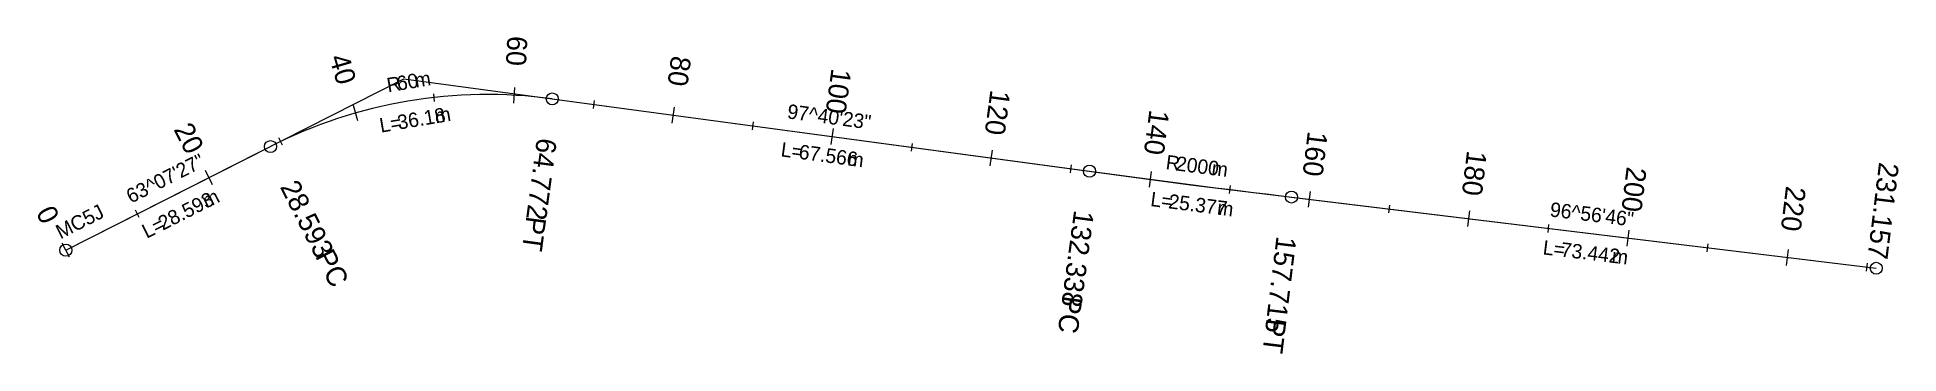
# Model space of a CAD drawing. Extents: x 268854 to 269086, y 5769244 to 5769283.
import ezdxf

# ---------------------------------------------------------------- set-up
doc = ezdxf.new("R2010")
doc.units = 0
for name, color, linetype in [('Default', 7, 'Continuous'), ('GEOM_HA_CONSTRUCTION', 7, 'Continuous'), ('GEOM_HA_ROAD', 7, 'Continuous'), ('GEOM_HA_ROAD_SYM_CH_MAJOR', 7, 'Continuous'), ('GEOM_HA_ROAD_SYM_TANGENT', 7, 'Continuous'), ('GEOM_HA_ROAD_TEXT_ALIGN_NAME', 7, 'Continuous'), ('GEOM_HA_ROAD_TEXT_CH_MAJOR', 7, 'Continuous'), ('GEOM_HA_ROAD_TEXT_CH_TANGENT', 7, 'Continuous'), ('GEOM_HA_ROAD_TEXT_LINE_BEARING', 7, 'Continuous'), ('GEOM_HA_ROAD_TEXT_LINE_LENGTH', 7, 'Continuous'), ('GEOM_HA_ROAD_TEXT_RADIUS', 7, 'Continuous'), ('GEOM_HA_ROAD_TEXT_RADIUS_LENGTH', 7, 'Continuous')]:
    doc.layers.add(name, color=color, linetype=linetype)

msp = doc.modelspace()

# ---------------------------------------------------------------- linework, layer by layer
at = {"layer": 'Default'}
for p, q in [((268857.68, 5769256.64), (268899.83, 5769278)), ((268899.83, 5769278), (268997.86, 5769264.79)), ((268997.86, 5769264.79), (269083.36, 5769254.38)), ((269055.91, 5769257.72), (269055.91, 5769257.72))]:
    msp.add_line(p, q, dxfattribs=at)
for centre, radius, start, end in [((268910.31, 5769216.05), 60, 82.327, 116.8759), ((269252.32, 5771248.58), 2000, 262.32699, 263.05399)]:
    msp.add_arc(centre, radius, start, end, dxfattribs=at)
at = {"layer": 'GEOM_HA_CONSTRUCTION'}
for p, q in [((268918.32, 5769275.51), (268985.28, 5769266.49)), ((268857.68, 5769256.64), (268883.19, 5769269.56)), ((269010.46, 5769263.26), (269083.36, 5769254.38))]:
    msp.add_line(p, q, dxfattribs=at)
for centre, radius, start, end in [((268910.31, 5769216.05), 60, 82.327, 116.8759), ((269252.32, 5771248.58), 2000, 262.32699, 263.05399)]:
    msp.add_arc(centre, radius, start, end, dxfattribs=at)
at = {"layer": 'GEOM_HA_ROAD_TEXT_ALIGN_NAME'}
for p, q in [((268903.65, 5769275.17), (268903.53, 5769276.16)), ((268923.44, 5769274.31), (268923.57, 5769275.31)), ((268884.67, 5769269.73), (268884.24, 5769270.64)), ((268943.26, 5769271.64), (268943.39, 5769272.64)), ((268963.08, 5769268.97), (268963.21, 5769269.96)), ((268982.9, 5769266.3), (268983.03, 5769267.29)), ((269002.74, 5769263.71), (269002.86, 5769264.7)), ((268866.83, 5769260.71), (268866.38, 5769261.61)), ((269022.59, 5769261.28), (269022.71, 5769262.27)), ((269042.44, 5769258.86), (269042.56, 5769259.85)), ((269062.3, 5769256.44), (269062.42, 5769257.43)), ((269082.15, 5769254.02), (269082.27, 5769255.01))]:
    msp.add_line(p, q, dxfattribs=at)
at = {"layer": 'GEOM_HA_ROAD_TEXT_CH_MAJOR'}
for p, q in [((268913.52, 5769274.96), (268913.63, 5769276.95)), ((268894.07, 5769272.76), (268893.52, 5769274.69)), ((268933.28, 5769272.48), (268933.55, 5769274.47)), ((268953.1, 5769269.81), (268953.37, 5769271.8)), ((268972.92, 5769267.14), (268973.19, 5769269.12)), ((268875.98, 5769264.79), (268875.07, 5769266.57)), ((268992.75, 5769264.49), (268993.01, 5769266.47)), ((269012.6, 5769261.99), (269012.84, 5769263.97)), ((269032.46, 5769259.57), (269032.7, 5769261.56)), ((269052.31, 5769257.15), (269052.55, 5769259.14)), ((268858.14, 5769255.75), (268857.23, 5769257.53)), ((269072.16, 5769254.73), (269072.4, 5769256.72))]:
    msp.add_line(p, q, dxfattribs=at)
at = {"layer": 'GEOM_HA_ROAD_TEXT_CH_TANGENT'}
for centre in [(268918.32, 5769275.51), (268883.19, 5769269.56), (268985.28, 5769266.49), (269010.46, 5769263.26), (268857.68, 5769256.64), (269083.36, 5769254.38)]:
    msp.add_circle(centre, 0.75, dxfattribs=at)

# ---------------------------------------------------------------- texts
at = {"layer": 'GEOM_HA_ROAD'}
for s, rotation, p in [('60', 266.8843, (268912.73, 5769283.41)), ('40', 285.9829, (268890.5, 5769280.67)), ('80', 262.327, (268933.16, 5769280.97)), ('100', 262.327, (268953.13, 5769279.38)), ('120', 262.327, (268972.95, 5769276.71)), ('140', 262.5465, (268992.77, 5769274.24)), ('20', 296.8759, (268871.07, 5769271.71)), ('160', 263.054, (269012.51, 5769271.55)), ('180', 263.054, (269032.36, 5769269.13)), ('200', 263.054, (269052.26, 5769267.12)), ('231.157', 263.054, (269083.72, 5769267.68)), ('220', 263.054, (269072.12, 5769264.7)), ('0', 296.8759, (268853.9, 5769261.33))]:
    msp.add_text(s, height=2.5, rotation=rotation, dxfattribs=at).set_placement(p)
at = {"layer": 'GEOM_HA_ROAD_SYM_CH_MAJOR'}
for s, rotation, p in [('R', 9.6015, (268897.85, 5769276.31)), ('60', 9.6015, (268899.09, 5769276.52)), ('m', 9.6015, (268901.31, 5769276.9)), ('R', 352.6905, (268994.72, 5769266.75)), ('2000', 352.6905, (268995.98, 5769266.59)), ('m', 352.6905, (269000.43, 5769266.02))]:
    msp.add_text(s, height=1.8, rotation=rotation, dxfattribs=at).set_placement(p)
at = {"layer": 'GEOM_HA_ROAD_SYM_TANGENT'}
for s, rotation, p in [('L=', 9.6015, (268896.95, 5769271.29)), ('36.18', 9.6015, (268899.17, 5769271.67)), ('m', 9.6015, (268903.8, 5769272.45)), ('L=', 352.6905, (268992.81, 5769262.15)), ('25.377', 352.6905, (268995.04, 5769261.87)), ('m', 352.6905, (269001.12, 5769261.09))]:
    msp.add_text(s, height=1.8, rotation=rotation, dxfattribs=at).set_placement(p)
at = {"layer": 'GEOM_HA_ROAD_TEXT_LINE_BEARING'}
msp.add_text('MC5J', height=1.8, rotation=26.8759, dxfattribs=at).set_placement((268857.01, 5769257.98))
at = {"layer": 'GEOM_HA_ROAD_TEXT_LINE_LENGTH'}
for s, rotation, p in [('97^40\'23"', 352.327, (268947.53, 5769273.09)), ('63^07\'27"', 26.8759, (268865.8, 5769262.43)), ('96^56\'46"', 353.054, (269042.61, 5769260.85))]:
    msp.add_text(s, height=1.8, rotation=rotation, dxfattribs=at).set_placement(p)
at = {"layer": 'GEOM_HA_ROAD_TEXT_RADIUS'}
for s, rotation, p in [('64.772', 262.327, (268916.42, 5769270.72)), ('28.593', 296.8759, (268884.33, 5769264.54)), ('132.338', 262.327, (268983.38, 5769261.7)), ('PT', 262.327, (268915.1, 5769260.95)), ('PC', 296.8759, (268888.71, 5769255.91)), ('157.715', 263.054, (269008.61, 5769258.45)), ('PC', 262.327, (268981.94, 5769251.04)), ('PT', 263.054, (269007.36, 5769248.18))]:
    msp.add_text(s, height=2.5, rotation=rotation, dxfattribs=at).set_placement(p)
at = {"layer": 'GEOM_HA_ROAD_TEXT_RADIUS_LENGTH'}
for s, rotation, p in [('L=', 352.327, (268946.73, 5769268.35)), ('67.566', 352.327, (268948.96, 5769268.05)), ('m', 352.327, (268955.03, 5769267.23)), ('28.593', 26.8759, (268869.76, 5769259.06)), ('m', 26.8759, (268875.23, 5769261.83)), ('L=', 26.8759, (268867.76, 5769258.05)), ('L=', 353.054, (269041.73, 5769256.12)), ('73.442', 353.054, (269043.96, 5769255.85)), ('m', 353.054, (269050.32, 5769255.08))]:
    msp.add_text(s, height=1.8, rotation=rotation, dxfattribs=at).set_placement(p)

doc.saveas('drawing.dxf')
